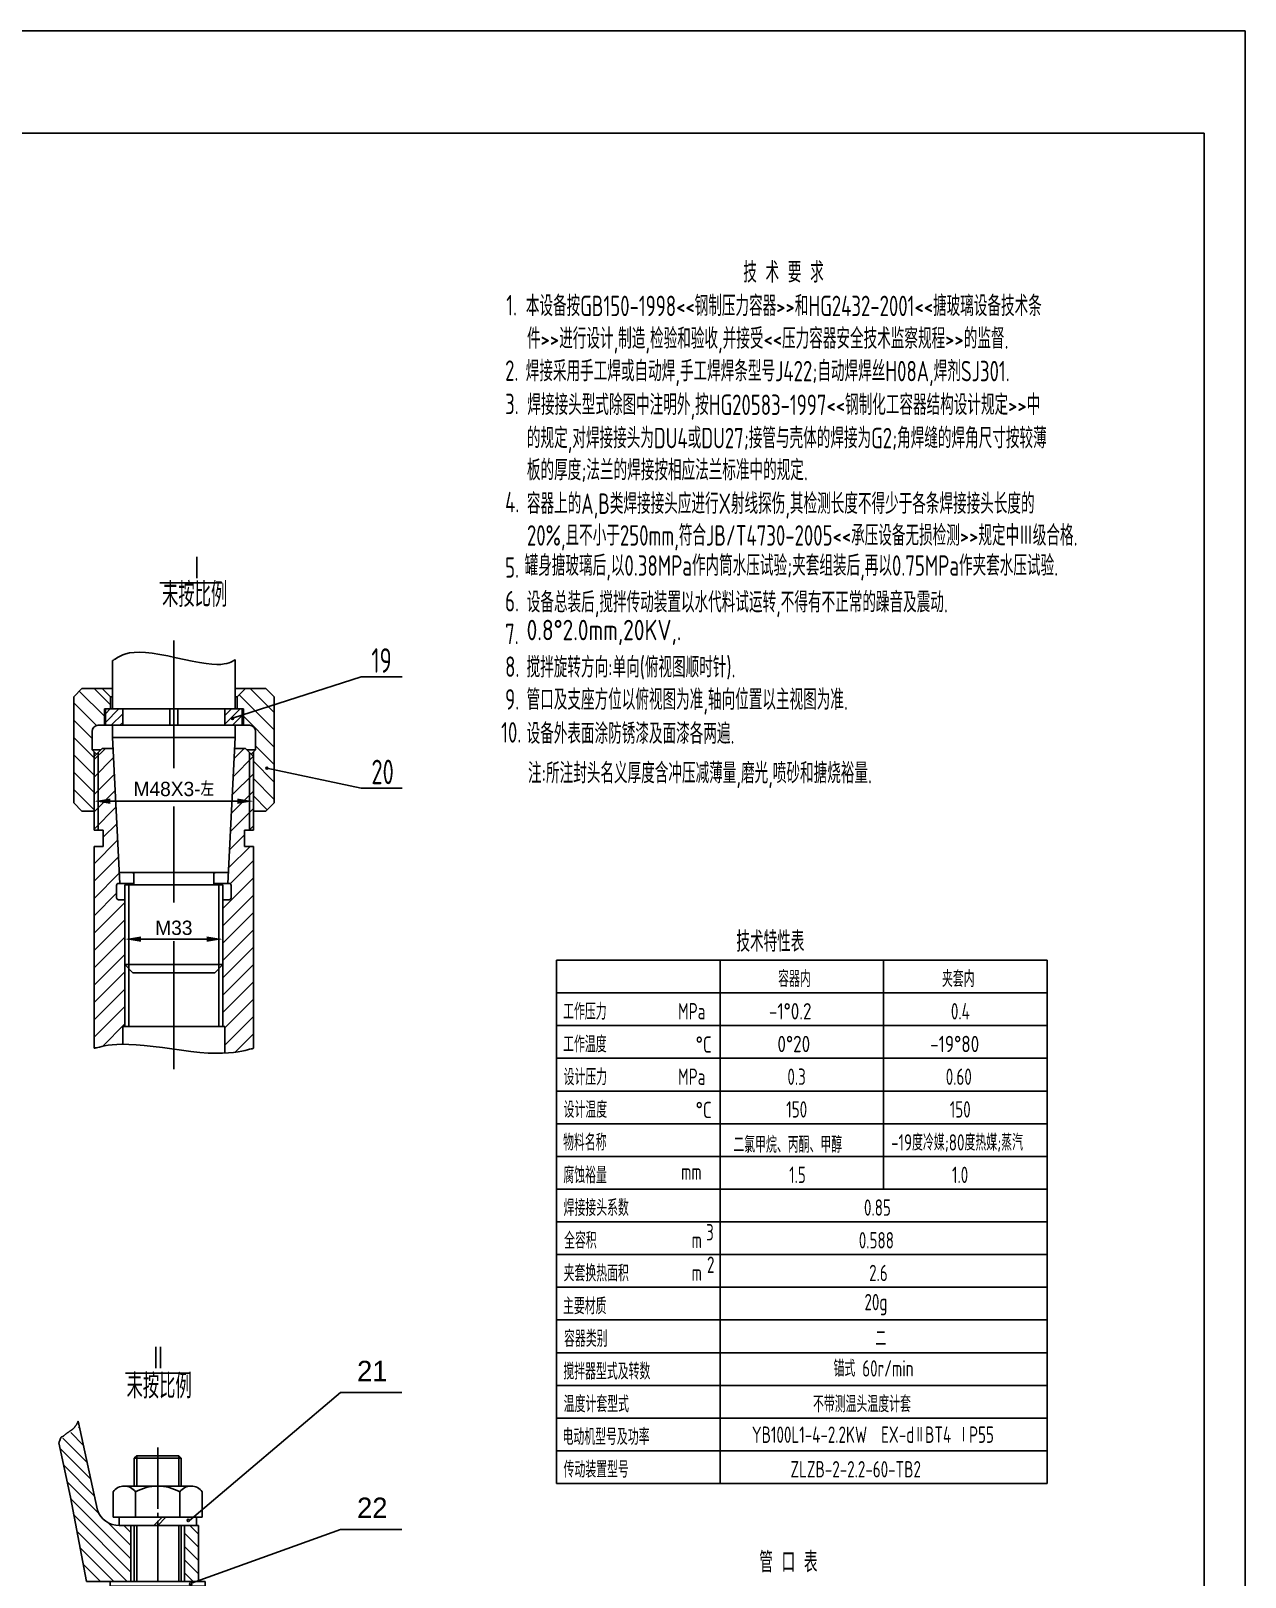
# Model space of a CAD drawing. Extents: x 184 to 1198, y -216 to 625.
# Drawn here: x 901.3 to 1198.3, y 246.8 to 624.9 of the extents above; entities that cross this region are included whole.
import ezdxf

# ---------------------------------------------------------------- set-up
doc = ezdxf.new("R2010")
doc.units = 0
doc.linetypes.add('DASHDOT', pattern=[18, 15, -1, 1, -1])
doc.layers.get('0').update_dxf_attribs({"color": 8, "linetype": 'CONTINUOUS'})
doc.layers.get('DEFPOINTS').update_dxf_attribs({"linetype": 'CONTINUOUS'})
for name, color, linetype in [('0-EQUIPMENT', 7, 'CONTINUOUS'), ('1', 8, 'CONTINUOUS'), ('2', 94, 'DASHDOT'), ('5', 214, 'CONTINUOUS')]:
    doc.layers.add(name, color=color, linetype=linetype)
doc.styles.add('HZTXT', font='tssdeng.shx', dxfattribs={"width": 0.8, "bigfont": 'tssdchn.shx'})
doc.styles.get("Standard").update_dxf_attribs({"font": 'cadt_en', "bigfont": 'cadt_hz'})
doc.styles.add('STYLE1', font='cadt_en.shx', dxfattribs={"width": 0.650136, "bigfont": 'cadt_hz.shx'})
doc.dimstyles.get("Standard").update_dxf_attribs({"dimtxt": 3.5, "dimasz": 4, "dimexe": 2, "dimexo": 0, "dimgap": 1, "dimtad": 1, "dimtoh": 1, "dimdec": 4, "dimzin": 0, "dimtxsty": 'STANDARD', "dimcen": 0, "dimazin": 3, "dimtfac": 1, "dimtdec": 4, "dimtmove": 0, "dimatfit": 3, "dimtolj": 1, "dimtzin": 0})

# ---------------------------------------------------------------- blocks, each defined once
blk = doc.blocks.new('*U89')
for p, q in [((916.74, 376.1), (916.75, 376.1, 1)), ((916.75, 376.1), (916.76, 376.11)), ((916.76, 376.11), (916.81, 376.12)), ((916.81, 376.12), (916.91, 376.14)), ((916.91, 376.14), (917.06, 376.18)), ((917.06, 376.18), (917.3, 376.23)), ((917.3, 376.23), (917.62, 376.31)), ((917.62, 376.31), (918.05, 376.41)), ((918.05, 376.41), (918.61, 376.54)), ((918.61, 376.54), (919.3, 376.68)), ((919.3, 376.68), (920.14, 376.83)), ((920.14, 376.83), (921.14, 376.95)), ((921.14, 376.95), (922.31, 377.04)), ((922.31, 377.04), (923.67, 377.09)), ((923.67, 377.09), (925.23, 377.07)), ((925.23, 377.07), (927.01, 376.98)), ((927.01, 376.98), (929, 376.8)), ((929, 376.8), (931.16, 376.55)), ((931.16, 376.55), (933.44, 376.26)), ((933.44, 376.26), (935.78, 375.94)), ((935.78, 375.94), (938.13, 375.63)), ((938.13, 375.63), (940.43, 375.35)), ((940.43, 375.35), (942.63, 375.11)), ((942.63, 375.11), (944.67, 374.95)), ((944.67, 374.95), (946.51, 374.88)), ((946.51, 374.88), (948.15, 374.89)), ((948.15, 374.89), (949.6, 374.96)), ((949.6, 374.96), (950.87, 375.09)), ((950.87, 375.09), (951.96, 375.24)), ((951.96, 375.24), (952.88, 375.41)), ((952.88, 375.41), (953.65, 375.58)), ((953.65, 375.58), (954.27, 375.74)), ((954.27, 375.74), (954.76, 375.86)), ((954.76, 375.86), (955.12, 375.95)), ((955.12, 375.95), (955.38, 376.01)), ((955.38, 376.01), (955.56, 376.06)), ((955.56, 376.06), (955.67, 376.08)), ((955.67, 376.08), (955.74, 376.1)), ((955.72, 376.1), (955.74, 376.1))]:
    blk.add_line(p, q)
blk = doc.blocks.new('*U90')
for p, q in [((924.49, 472.56), (925.41, 472.78)), ((925.41, 472.78), (926.51, 472.93)), ((926.51, 472.93), (927.79, 472.99)), ((927.79, 472.99), (929.27, 472.93)), ((929.27, 472.93), (930.96, 472.73)), ((930.96, 472.73), (932.82, 472.43)), ((921.24, 470.91), (921.25, 470.91, 1)), ((921.25, 470.91), (921.26, 470.91)), ((921.26, 470.91), (921.29, 470.94)), ((921.29, 470.94), (921.36, 470.98)), ((921.36, 470.98), (921.47, 471.05)), ((921.47, 471.05), (921.64, 471.15)), ((921.64, 471.15), (921.88, 471.3)), ((921.88, 471.3), (922.19, 471.5)), ((922.19, 471.5), (922.59, 471.74)), ((922.59, 471.74), (923.1, 472.02)), ((923.1, 472.02), (923.73, 472.3)), ((923.73, 472.3), (924.49, 472.56)), ((932.82, 472.43), (934.78, 472.05)), ((934.78, 472.05), (936.78, 471.63)), ((936.78, 471.63), (938.78, 471.2)), ((938.78, 471.2), (940.72, 470.79)), ((940.72, 470.79), (942.53, 470.43)), ((942.53, 470.43), (944.16, 470.17)), ((944.16, 470.17), (945.56, 470.02)), ((945.56, 470.02), (946.75, 469.97)), ((946.75, 469.97), (947.74, 470)), ((947.74, 470), (948.56, 470.09)), ((948.56, 470.09), (949.22, 470.23)), ((949.22, 470.23), (949.75, 470.4)), ((949.75, 470.4), (950.16, 470.57)), ((950.16, 470.57), (950.49, 470.72)), ((950.49, 470.72), (950.74, 470.84)), ((950.74, 470.84), (950.92, 470.93)), ((950.92, 470.93), (951.06, 471)), ((951.06, 471), (951.15, 471.04)), ((951.15, 471.04), (951.2, 471.07)), ((951.2, 471.07), (951.24, 471.09)), ((951.23, 471.08), (951.24, 471.09))]:
    blk.add_line(p, q)
blk = doc.blocks.new('*U91')
at = {"layer": '5'}
for p, q in [((919.24, 457.35), (913.12, 463.47)), ((920.74, 460.09), (916.74, 464.09, 1)), ((917.32, 455.03), (911.74, 460.61)), ((916.24, 451.86), (911.74, 456.36)), ((916.74, 447.12), (911.74, 452.12)), ((916.74, 442.88), (911.74, 447.88)), ((916.74, 438.64), (911.74, 443.64)), ((916.74, 434.39), (911.74, 439.39))]:
    blk.add_line(p, q, dxfattribs=at)
blk = doc.blocks.new('*U92')
at = {"layer": '5'}
for p, q in [((960.74, 454.03), (952.21, 462.56)), ((960.74, 458.27), (954.92, 464.09, 1)), ((960.74, 449.79), (953.24, 457.29)), ((960.74, 445.55), (956.24, 450.05)), ((960.74, 441.3), (955.74, 446.3)), ((960.74, 437.06), (955.74, 442.06)), ((959.11, 434.46), (955.74, 437.82))]:
    blk.add_line(p, q, dxfattribs=at)
blk = doc.blocks.new('*U93')
at = {"layer": '5'}
for p, q in [((919.49, 457.93), (920.66, 459.09, 1)), ((919.49, 455.8), (922.78, 459.09)), ((920.91, 455.09), (923.74, 457.93)), ((923.03, 455.09), (923.74, 455.81))]:
    blk.add_line(p, q, dxfattribs=at)
blk = doc.blocks.new('*U94')
at = {"layer": '5'}
for p, q in [((948.74, 457.48), (950.36, 459.09, 1)), ((948.74, 455.36), (952.48, 459.09)), ((950.6, 455.09), (952.99, 457.48)), ((952.73, 455.09), (952.99, 455.36))]:
    blk.add_line(p, q, dxfattribs=at)
blk = doc.blocks.new('*U95')
at = {"layer": '5'}
for p, q in [((919.49, 449.44), (916.74, 446.69, 1)), ((921.49, 447.19), (916.74, 442.45)), ((921.69, 443.15), (916.74, 438.2)), ((921.89, 439.11), (916.74, 433.96)), ((922.09, 435.07), (916.74, 429.72)), ((918.99, 427.73), (922.3, 431.03)), ((916.74, 421.23), (922.5, 426.99)), ((916.74, 416.99), (922.7, 422.95)), ((916.74, 412.75), (922.9, 418.91)), ((916.74, 408.51), (922.24, 414.01)), ((916.74, 404.26), (924.24, 411.76)), ((916.74, 400.02), (924.24, 407.52)), ((916.74, 395.78), (924.24, 403.28)), ((916.74, 391.54), (924.24, 399.04)), ((916.74, 387.29), (924.24, 394.79)), ((916.74, 383.05), (924.24, 390.55)), ((916.74, 378.81), (924.24, 386.31)), ((918.75, 376.57), (924.24, 382.06)), ((923.5, 377.08), (923.74, 377.32))]:
    blk.add_line(p, q, dxfattribs=at)
blk = doc.blocks.new('*U96')
at = {"layer": '5'}
for p, q in [((916.74, 441.02), (916.74, 435.21, 1)), ((955.74, 441.22), (955.74, 435.21))]:
    blk.add_line(p, q, dxfattribs=at)
blk = doc.blocks.new('*U97')
at = {"layer": '5'}
for p, q in [((924.24, 408.52), (924.24, 402.1, 1)), ((948.24, 408.72), (948.24, 402.1))]:
    blk.add_line(p, q, dxfattribs=at)
blk = doc.blocks.new('*D98')
at = {"layer": '0-EQUIPMENT', "color": 0}
for p, q in [((924.24, 402.1), (924.24, 404.8)), ((948.24, 402.1), (948.24, 404.8)), ((928.24, 402.8), (944.24, 402.8))]:
    blk.add_line(p, q, dxfattribs=at)
for points in [[(928.24, 403.47), (928.24, 402.13), (924.24, 402.8)], [(944.24, 403.47), (944.24, 402.13), (948.24, 402.8)]]:
    blk.add_solid(points, dxfattribs=at)
at = {"layer": 'DEFPOINTS', "color": 0}
for p in [(924.24, 402.1), (948.24, 402.8), (948.24, 402.1)]:
    blk.add_point(p, dxfattribs=at)
at = {"layer": '0-EQUIPMENT', "color": 0, "insert": (936.24, 405.55), "char_height": 3.5, "attachment_point": 5}
blk.add_mtext('\\A1;M33', dxfattribs=at)
blk = doc.blocks.new('*D99')
at = {"layer": '0-EQUIPMENT', "color": 0}
for p, q in [((916.74, 435.21), (916.74, 438.54)), ((920.74, 436.54), (951.74, 436.54)), ((955.74, 435.21), (955.74, 438.54))]:
    blk.add_line(p, q, dxfattribs=at)
for points in [[(920.74, 437.2), (920.74, 435.87), (916.74, 436.54)], [(951.74, 437.2), (951.74, 435.87), (955.74, 436.54)]]:
    blk.add_solid(points, dxfattribs=at)
at = {"layer": 'DEFPOINTS', "color": 0}
for p in [(916.74, 435.21), (955.74, 436.54), (955.74, 435.21)]:
    blk.add_point(p, dxfattribs=at)
at = {"layer": '0-EQUIPMENT', "color": 0, "insert": (936.24, 439.5), "char_height": 3.5, "attachment_point": 5}
blk.add_mtext('\\A1;M48X3-左', dxfattribs=at)
blk = doc.blocks.new('*U104')
for p, q in [((940.07, 260.65), (977.04, 291.91)), ((912.09, 283.59), (912.04, 283.52)), ((912.14, 283.67), (912.09, 283.59)), ((912.2, 283.74), (912.14, 283.67)), ((912.25, 283.82), (912.2, 283.74)), ((912.3, 283.9), (912.25, 283.82)), ((912.35, 283.98), (912.3, 283.9)), ((912.39, 284.06), (912.35, 283.98)), ((912.44, 284.14), (912.39, 284.06)), ((912.48, 284.22), (912.44, 284.14)), ((912.52, 284.3), (912.48, 284.22)), ((912.57, 284.38), (912.52, 284.3)), ((912.61, 284.46), (912.57, 284.38)), ((912.65, 284.53), (912.61, 284.46)), ((912.68, 284.61), (912.65, 284.53)), ((912.72, 284.68), (912.68, 284.61)), ((912.75, 284.74), (912.72, 284.68)), ((912.78, 284.8), (912.75, 284.74)), ((912.8, 284.85), (912.78, 284.8)), ((912.82, 284.9), (912.8, 284.85)), ((908.21, 279.89), (908.16, 279.74)), ((908.27, 280.06), (908.21, 279.89)), ((908.34, 280.23), (908.27, 280.06)), ((908.4, 280.4), (908.34, 280.23)), ((908.47, 280.57), (908.4, 280.4)), ((908.54, 280.71), (908.47, 280.57)), ((908.6, 280.84), (908.54, 280.71)), ((908.66, 280.93), (908.6, 280.84)), ((908.72, 281), (908.66, 280.93)), ((908.77, 281.05), (908.72, 281)), ((908.83, 281.09), (908.77, 281.05)), ((908.88, 281.11), (908.83, 281.09)), ((908.93, 281.12), (908.88, 281.11)), ((908.98, 281.14), (908.93, 281.12)), ((909.04, 281.16), (908.98, 281.14)), ((909.09, 281.19), (909.04, 281.16)), ((909.15, 281.22), (909.09, 281.19)), ((909.21, 281.27), (909.15, 281.22)), ((909.28, 281.32), (909.21, 281.27)), ((909.34, 281.37), (909.28, 281.32)), ((909.41, 281.43), (909.34, 281.37)), ((909.47, 281.48), (909.41, 281.43)), ((909.54, 281.54), (909.47, 281.48)), ((909.61, 281.6), (909.54, 281.54)), ((909.68, 281.65), (909.61, 281.6)), ((909.74, 281.71), (909.68, 281.65)), ((909.81, 281.76), (909.74, 281.71)), ((909.88, 281.82), (909.81, 281.76)), ((909.95, 281.87), (909.88, 281.82)), ((910.02, 281.92), (909.95, 281.87)), ((910.09, 281.97), (910.02, 281.92)), ((910.16, 282.03), (910.09, 281.97)), ((910.23, 282.08), (910.16, 282.03)), ((910.3, 282.13), (910.23, 282.08)), ((910.37, 282.18), (910.3, 282.13)), ((910.44, 282.23), (910.37, 282.18)), ((910.52, 282.28), (910.44, 282.23)), ((910.59, 282.33), (910.52, 282.28)), ((910.66, 282.38), (910.59, 282.33)), ((910.73, 282.43), (910.66, 282.38)), ((910.8, 282.48), (910.73, 282.43)), ((910.87, 282.52), (910.8, 282.48)), ((910.94, 282.57), (910.87, 282.52)), ((911.01, 282.61), (910.94, 282.57)), ((911.08, 282.66), (911.01, 282.61)), ((911.15, 282.7), (911.08, 282.66)), ((911.22, 282.75), (911.15, 282.7)), ((911.28, 282.8), (911.22, 282.75)), ((911.35, 282.85), (911.28, 282.8)), ((911.42, 282.9), (911.35, 282.85)), ((911.48, 282.95), (911.42, 282.9)), ((911.55, 283), (911.48, 282.95)), ((911.61, 283.06), (911.55, 283)), ((911.68, 283.11), (911.61, 283.06)), ((911.74, 283.17), (911.68, 283.11)), ((911.8, 283.24), (911.74, 283.17)), ((911.86, 283.3), (911.8, 283.24)), ((911.92, 283.37), (911.86, 283.3)), ((911.98, 283.44), (911.92, 283.37)), ((912.04, 283.52), (911.98, 283.44)), ((908.16, 279.74), (908.12, 279.61)), ((927.15, 276.41), (927.15, 269.04)), ((937.44, 276.41), (937.44, 269.04)), ((927.15, 259.42), (927.15, 245.69)), ((937.44, 259.42), (937.44, 245.69)), ((940.58, 245.28), (977.04, 258.46)), ((940.84, 241.03), (977.04, 233.85)), ((927.15, 237.5), (927.15, 229.57)), ((933.6, 234.61), (977.04, 210.92)), ((937.44, 237.5), (937.44, 229.57)), ((910.91, 216.26), (916.9, 222.25)), ((910.91, 213.03), (920.13, 222.25)), ((918.79, 217.68), (923.37, 222.25)), ((922.03, 217.68), (926.6, 222.25)), ((925.26, 217.68), (929.83, 222.25)), ((928.49, 217.68), (933.07, 222.25)), ((931.73, 217.68), (936.3, 222.25, 6.28)), ((934.96, 217.68), (939.54, 222.25)), ((938.2, 217.68), (942.77, 222.25)), ((941.43, 217.68), (946.01, 222.25)), ((944.67, 217.68), (948.91, 221.92)), ((951.03, 220.81), (947.26, 217.04)), ((952.58, 219.12), (948.59, 215.13)), ((948.7, 212.01), (953.52, 216.83)), ((910.91, 209.79), (915.88, 214.77)), ((948.7, 208.77), (953.68, 213.75)), ((910.91, 206.56), (915.88, 211.53)), ((910.91, 203.32), (915.88, 208.3)), ((927.15, 210.36), (927.15, 204.72)), ((937.44, 210.36), (937.44, 204.72)), ((948.7, 205.54), (953.68, 210.52)), ((910.91, 200.09), (915.88, 205.06)), ((948.7, 202.31), (953.68, 207.28)), ((910.91, 196.85), (915.88, 201.83)), ((948.7, 199.07), (953.68, 204.05)), ((948.7, 195.84), (953.68, 200.81)), ((910.91, 193.62), (915.88, 198.59)), ((948.7, 192.6), (953.68, 197.58)), ((910.91, 190.39), (915.88, 195.36)), ((948.7, 189.37), (953.68, 194.34)), ((910.91, 187.15), (915.88, 192.13)), ((948.7, 186.13), (953.68, 191.11)), ((910.91, 183.92), (915.88, 188.89)), ((911.46, 181.23), (915.88, 185.66)), ((948.7, 182.9), (953.68, 187.87)), ((914.85, 181.39), (915.88, 182.42)), ((948.7, 179.66), (953.68, 184.64)), ((910.91, 180.84), (911.02, 180.82)), ((911.02, 180.82), (911.16, 180.8)), ((911.16, 180.8), (911.32, 180.77)), ((911.32, 180.77), (911.49, 180.74)), ((911.49, 180.74), (911.69, 180.71)), ((911.69, 180.71), (911.89, 180.68)), ((911.89, 180.68), (912.11, 180.65)), ((912.11, 180.65), (912.34, 180.61)), ((912.34, 180.61), (912.58, 180.58)), ((912.58, 180.58), (912.83, 180.54)), ((912.83, 180.54), (913.07, 180.5)), ((913.07, 180.5), (913.33, 180.47)), ((913.33, 180.47), (913.59, 180.43)), ((913.59, 180.43), (913.84, 180.39)), ((913.84, 180.39), (914.1, 180.36)), ((914.1, 180.36), (914.37, 180.32)), ((914.37, 180.32), (914.62, 180.28)), ((914.62, 180.28), (914.88, 180.25)), ((914.88, 180.25), (915.14, 180.22)), ((915.14, 180.22), (915.4, 180.18)), ((915.4, 180.18), (915.66, 180.15)), ((915.66, 180.15), (915.91, 180.12)), ((915.91, 180.12), (916.17, 180.08)), ((916.17, 180.08), (916.43, 180.05)), ((916.43, 180.05), (916.69, 180.02)), ((916.69, 180.02), (916.95, 179.99)), ((916.95, 179.99), (917.21, 179.96)), ((917.21, 179.96), (917.46, 179.93)), ((917.46, 179.93), (917.72, 179.9)), ((917.72, 179.9), (917.98, 179.88)), ((917.98, 179.88), (918.24, 179.85)), ((918.24, 179.85), (918.5, 179.82)), ((918.5, 179.82), (918.76, 179.8)), ((918.76, 179.8), (919.01, 179.77)), ((919.01, 179.77), (919.27, 179.75)), ((919.27, 179.75), (919.52, 179.73)), ((919.52, 179.73), (919.77, 179.7)), ((919.77, 179.7), (920.03, 179.68)), ((920.03, 179.68), (920.28, 179.66)), ((920.28, 179.66), (920.53, 179.64)), ((920.53, 179.64), (920.77, 179.62)), ((920.77, 179.62), (921.02, 179.61)), ((921.02, 179.61), (921.27, 179.59)), ((921.27, 179.59), (921.51, 179.57)), ((921.51, 179.57), (921.75, 179.56)), ((921.75, 179.56), (921.99, 179.54)), ((921.99, 179.54), (922.23, 179.53)), ((922.23, 179.53), (922.47, 179.52)), ((922.47, 179.52), (922.71, 179.5)), ((922.71, 179.5), (922.95, 179.49)), ((922.95, 179.49), (923.19, 179.48)), ((923.19, 179.48), (923.42, 179.47)), ((923.42, 179.47), (923.66, 179.46)), ((923.66, 179.46), (923.89, 179.45)), ((923.89, 179.45), (924.12, 179.44)), ((924.12, 179.44), (924.36, 179.44)), ((924.36, 179.44), (924.59, 179.43)), ((924.59, 179.43), (924.82, 179.42)), ((924.82, 179.42), (925.05, 179.42)), ((925.05, 179.42), (925.28, 179.41)), ((925.28, 179.41), (925.51, 179.41)), ((925.51, 179.41), (925.74, 179.4)), ((925.74, 179.4), (925.97, 179.4)), ((925.97, 179.4), (926.19, 179.39)), ((926.19, 179.39), (926.42, 179.39)), ((926.42, 179.39), (926.65, 179.39)), ((926.65, 179.39), (926.87, 179.38)), ((926.87, 179.38), (927.1, 179.38)), ((927.1, 179.38), (927.33, 179.38)), ((927.33, 179.38), (927.55, 179.38)), ((927.55, 179.38), (927.78, 179.38)), ((927.78, 179.38), (928, 179.37)), ((928, 179.37), (928.23, 179.37)), ((928.23, 179.37), (928.45, 179.37)), ((928.45, 179.37), (928.67, 179.37)), ((928.67, 179.37), (928.9, 179.37)), ((928.9, 179.37), (929.12, 179.37)), ((929.12, 179.37), (929.34, 179.37)), ((929.34, 179.37), (929.56, 179.37)), ((929.56, 179.37), (929.78, 179.37)), ((929.78, 179.37), (930, 179.38)), ((930, 179.38), (930.22, 179.38)), ((930.22, 179.38), (930.44, 179.38)), ((930.44, 179.38), (930.66, 179.38)), ((930.66, 179.38), (930.88, 179.38)), ((930.88, 179.38), (931.09, 179.38)), ((931.09, 179.38), (931.31, 179.39)), ((931.31, 179.39), (931.53, 179.39)), ((931.53, 179.39), (931.75, 179.39)), ((931.75, 179.39), (931.97, 179.39)), ((931.97, 179.39), (932.18, 179.39)), ((932.18, 179.39), (932.4, 179.4)), ((932.4, 179.4), (932.62, 179.4)), ((932.62, 179.4), (932.84, 179.4)), ((932.84, 179.4), (933.06, 179.4)), ((933.06, 179.4), (933.28, 179.4)), ((933.28, 179.4), (933.5, 179.4)), ((933.5, 179.4), (933.72, 179.4)), ((933.72, 179.4), (933.95, 179.4)), ((933.95, 179.4), (934.17, 179.41)), ((934.17, 179.41), (934.4, 179.41)), ((934.4, 179.41), (934.62, 179.41)), ((934.62, 179.41), (934.85, 179.4)), ((934.85, 179.4), (935.08, 179.4)), ((935.08, 179.4), (935.31, 179.4)), ((935.31, 179.4), (935.54, 179.4)), ((935.54, 179.4), (935.78, 179.4)), ((935.78, 179.4), (936.01, 179.4)), ((936.01, 179.4), (936.25, 179.39)), ((936.25, 179.39), (936.48, 179.39)), ((936.48, 179.39), (936.72, 179.39)), ((936.72, 179.39), (936.95, 179.38)), ((936.95, 179.38), (937.19, 179.38)), ((937.19, 179.38), (937.42, 179.37)), ((937.42, 179.37), (937.65, 179.37)), ((937.65, 179.37), (937.88, 179.37)), ((937.88, 179.37), (938.11, 179.36)), ((938.11, 179.36), (938.34, 179.36)), ((938.34, 179.36), (938.57, 179.35)), ((938.57, 179.35), (938.79, 179.35)), ((938.79, 179.35), (939.01, 179.34)), ((939.01, 179.34), (939.23, 179.34)), ((939.23, 179.34), (939.44, 179.34)), ((939.44, 179.34), (939.65, 179.33)), ((939.65, 179.33), (939.86, 179.33)), ((939.86, 179.33), (940.06, 179.32)), ((940.06, 179.32), (940.27, 179.32)), ((940.27, 179.32), (940.47, 179.31)), ((940.47, 179.31), (940.67, 179.31)), ((940.67, 179.31), (940.87, 179.3)), ((940.87, 179.3), (941.07, 179.3)), ((941.07, 179.3), (941.27, 179.29)), ((941.27, 179.29), (941.48, 179.28)), ((941.48, 179.28), (941.68, 179.27)), ((941.68, 179.27), (941.9, 179.26)), ((941.9, 179.26), (942.11, 179.25)), ((942.11, 179.25), (942.34, 179.24)), ((942.34, 179.24), (942.57, 179.22)), ((942.57, 179.22), (942.81, 179.21)), ((942.81, 179.21), (943.07, 179.19)), ((943.07, 179.19), (943.34, 179.16)), ((943.34, 179.16), (943.62, 179.14)), ((943.62, 179.14), (943.91, 179.11)), ((943.91, 179.11), (944.23, 179.08)), ((944.23, 179.08), (944.56, 179.04)), ((944.56, 179.04), (944.91, 179)), ((944.91, 179), (945.27, 178.96)), ((945.27, 178.96), (945.65, 178.92)), ((945.65, 178.92), (946.04, 178.87)), ((946.04, 178.87), (946.44, 178.82)), ((946.44, 178.82), (946.85, 178.77)), ((946.85, 178.77), (947.27, 178.72)), ((947.27, 178.72), (947.7, 178.66)), ((947.7, 178.66), (948.13, 178.6)), ((948.13, 178.6), (948.57, 178.54)), ((948.57, 178.54), (949.01, 178.48)), ((949.01, 178.48), (949.45, 178.42)), ((949.45, 178.42), (949.89, 178.36)), ((949.89, 178.36), (950.33, 178.3)), ((950.33, 178.3), (950.78, 178.24)), ((953.68, 181.4), (950.58, 178.3)), ((950.78, 178.24), (951.21, 178.18)), ((951.21, 178.18), (951.64, 178.12)), ((951.64, 178.12), (952.06, 178.06)), ((952.06, 178.06), (952.45, 178)), ((952.45, 178), (952.82, 177.95)), ((952.82, 177.95), (953.15, 177.9)), ((953.15, 177.9), (953.44, 177.86)), ((953.44, 177.86), (953.68, 177.82))]:
    blk.add_line(p, q)
for centre in [(939.78, 260.65), (940.37, 245.1), (940.55, 241.03), (933.32, 234.61)]:
    blk.add_circle(centre, 0.286)
at = {"layer": '1'}
for p, q in [((992.04, 291.91), (977.04, 291.91, 1)), ((917.54, 263.13), (912.82, 284.9)), ((914.98, 274.92), (909.11, 280.8)), ((914.09, 279.05), (911.02, 282.13)), ((913.19, 283.18), (912.92, 283.45)), ((910.99, 266.36), (908.12, 279.61)), ((915.88, 270.79), (908.41, 278.26)), ((926.57, 275.84), (927.15, 276.41)), ((927.15, 276.41), (937.44, 276.41)), ((938.01, 275.84), (937.44, 276.41)), ((916.78, 266.66), (909.31, 274.13)), ((926.57, 275.84), (926.57, 269.04)), ((938.01, 275.84), (926.57, 275.84)), ((938.01, 275.84), (938.01, 269.04)), ((917.98, 262.23), (910.2, 270)), ((940.46, 269.04), (924.12, 269.04, 6.28)), ((910.99, 266.36), (914.85, 245.69)), ((925.72, 251.25), (911.08, 265.89)), ((921.4, 261.42), (921.4, 267.61, 6.28)), ((926.84, 261.42), (926.84, 267.61)), ((937.74, 261.42), (937.74, 267.61, 6.28)), ((943.19, 261.42), (943.19, 267.61)), ((925.72, 248.02), (911.82, 261.91)), ((943.19, 261.42), (921.4, 261.42)), ((922.83, 261.42), (922.83, 259.42)), ((933.37, 261.42), (931.37, 259.42)), ((932.29, 259.42), (934.29, 261.42)), ((941.76, 261.42), (941.76, 259.42)), ((924.8, 245.69), (912.57, 257.93)), ((925.72, 254.49), (919.99, 260.21)), ((942.3, 259.42), (922.9, 259.42)), ((925.72, 257.72), (924.02, 259.42)), ((925.72, 245.69), (925.72, 259.42)), ((926.57, 259.42), (926.57, 245.69)), ((938.01, 259.42), (938.01, 245.69)), ((938.87, 245.69), (938.87, 259.42)), ((942.3, 254.08), (938.87, 257.51)), ((942.3, 257.31), (940.19, 259.42, 1)), ((942.3, 245.69), (942.3, 259.42)), ((992.04, 258.46), (977.04, 258.46)), ((921.57, 245.69), (913.31, 253.96)), ((942.3, 250.84), (938.87, 254.27)), ((918.34, 245.69), (914.05, 249.98)), ((942.3, 247.61), (938.87, 251.04)), ((915.1, 245.69), (914.79, 246)), ((940.98, 245.69), (938.87, 247.8)), ((943.94, 245.69), (914.85, 245.69)), ((920.63, 245.69), (920.63, 244.55)), ((943.94, 244.55), (920.63, 244.55)), ((921.4, 238.93), (921.4, 244.55)), ((926.84, 238.93), (926.84, 244.55)), ((937.74, 238.93), (937.74, 244.55, 6.28)), ((943.19, 238.93), (943.19, 244.55)), ((943.94, 245.69), (943.94, 244.55)), ((924.12, 237.5), (940.46, 237.5)), ((926.57, 237.5), (926.57, 229.57, 6.28)), ((938.01, 237.5), (938.01, 229.57)), ((992.04, 233.85), (977.04, 233.85)), ((921.4, 222.25), (921.4, 229.57)), ((921.4, 229.57), (943.19, 229.57)), ((926.84, 222.25), (926.84, 229.57)), ((937.74, 222.25), (937.74, 229.57)), ((943.19, 222.25), (943.19, 229.57)), ((946.82, 222.25), (917.77, 222.25)), ((945.27, 217.68), (919.31, 217.68)), ((921.4, 211.79), (921.4, 217.68)), ((926.84, 211.79), (926.84, 217.68, 6.28)), ((937.74, 211.79), (937.74, 217.68, 6.28)), ((943.19, 211.79), (943.19, 217.68)), ((910.91, 215.39), (910.91, 180.84)), ((915.88, 214.25), (915.88, 180.12)), ((948.7, 178.56), (948.7, 214.25)), ((953.68, 177.82), (953.68, 215.39)), ((940.46, 210.36), (924.12, 210.36)), ((926.57, 210.36), (926.57, 205.3)), ((938.01, 210.36), (938.01, 205.3, 6.28)), ((992.04, 210.92), (977.04, 210.92)), ((926.57, 205.3), (927.15, 204.72)), ((926.57, 205.3), (938.01, 205.3)), ((927.15, 204.72), (937.44, 204.72)), ((938.01, 205.3), (937.44, 204.72))]:
    blk.add_line(p, q, dxfattribs=at)
for centre, radius, start, end in [((924.12, 265.73), 3.31, 34.6147, 145.3853), ((932.29, 257.95), 11.09, 60.5915, 119.4085), ((940.46, 265.73), 3.31, 34.6147, 145.3853), ((922.9, 265.14), 5.72, 200.5434, 270), ((924.12, 240.81), 3.31, 214.6147, 325.3853), ((932.29, 248.59), 11.09, 240.5915, 299.4085), ((940.46, 240.81), 3.31, 214.6147, 325.3853), ((917.77, 215.39), 6.86, 90, 180), ((946.82, 215.39), 6.86, 0, 90), ((919.31, 214.25), 3.43, 90, 180), ((945.27, 214.25), 3.43, 0, 90), ((924.12, 213.67), 3.31, 214.6147, 325.3853), ((932.29, 221.45), 11.09, 240.5915, 299.4085), ((940.46, 213.67), 3.31, 214.6147, 325.3853)]:
    blk.add_arc(centre, radius, start, end, dxfattribs=at)
at = {"layer": '2'}
blk.add_line((932.29, 278.52), (932.29, 174.49), dxfattribs=at)
at = {"style": 'STYLE1'}
for s, p in [('21', (981.06, 294.68)), ('22', (981.06, 261.23)), ('23', (981.06, 236.62)), ('24', (981.06, 213.69))]:
    blk.add_text(s, height=5, dxfattribs=at).set_placement(p)

msp = doc.modelspace()

# ---------------------------------------------------------------- linework, layer by layer
for p, q in [((604.27989, 624.90341), (1198.27989, 624.90341)), ((1198.27989, 624.90341), (1198.27989, -216.09659))]:
    msp.add_line(p, q)
at = {"layer": '0-EQUIPMENT'}
for p, q in [((948.07318, 489.94302), (932.80179, 489.94302, 1)), ((936.24379, 444.63311), (936.24379, 475.8663)), ((921.24379, 470.90555), (921.24379, 459.09425)), ((951.24379, 471.08755), (951.24379, 459.09425)), ((982.06545, 466.94713), (950.5997, 456.79774)), ((992.06545, 466.94713), (982.06545, 466.94713, 1)), ((913.74379, 464.09425), (911.74379, 462.09425)), ((911.74379, 462.09425), (911.74379, 436.09425)), ((921.24379, 464.09425), (913.74379, 464.09425)), ((920.74379, 462.09425), (918.74379, 464.09425)), ((920.74379, 462.09425), (920.74379, 459.09425)), ((920.74379, 462.09425), (921.24379, 462.09425)), ((958.74379, 464.09425), (951.24379, 464.09425)), ((951.24379, 462.09425), (951.74379, 462.09425)), ((951.74379, 462.09425), (953.74379, 464.09425)), ((951.74379, 462.09425), (951.74379, 459.09425)), ((960.74379, 462.09425), (958.74379, 464.09425)), ((960.74379, 436.09425), (960.74379, 462.09425)), ((953.24379, 459.09425), (919.24379, 459.09425)), ((919.24379, 459.09425), (919.24379, 455.09425)), ((919.49379, 459.09425), (935.24379, 459.09425)), ((919.49379, 455.09425), (919.49379, 459.09425)), ((923.74379, 455.09425), (923.74379, 459.09425)), ((952.99379, 459.09425), (932.5396, 459.09425)), ((935.24379, 459.09425), (935.24379, 455.09425)), ((937.24379, 459.09425), (937.24379, 455.09425)), ((948.74379, 455.09425), (948.74379, 459.09425)), ((952.99379, 455.09425), (952.99379, 459.09425)), ((953.24379, 455.09425), (953.24379, 459.09425)), ((954.74379, 455.09425), (917.74379, 455.09425, 6.28319)), ((935.24379, 455.09425), (919.49379, 455.09425)), ((921.24379, 452.09425), (921.24379, 455.09425)), ((937.24379, 455.09425), (952.99379, 455.09425)), ((951.24379, 452.09425), (951.24379, 455.09425)), ((916.24379, 453.59425), (916.24379, 449.09425)), ((921.24379, 452.09425), (951.24379, 452.09425)), ((921.24379, 452.09425), (923.02513, 416.4374)), ((951.24379, 452.09425), (949.46245, 416.4374)), ((956.24379, 449.09425), (956.24379, 453.59425)), ((916.24379, 449.09425), (917.32222, 448.01582, 1)), ((916.24379, 449.09425), (918.40064, 449.09425)), ((918.74379, 449.4374), (916.74379, 447.4374)), ((916.74379, 434.09425), (916.74379, 448.59425, 1)), ((916.74379, 447.4374), (916.74379, 429.4374)), ((917.74379, 448.4374), (917.74379, 429.4374)), ((918.74379, 449.4374), (921.49379, 449.4374)), ((950.76589, 442.5281), (955.74379, 447.506)), ((950.98899, 446.99384), (953.43255, 449.4374)), ((950.99379, 449.4374), (953.74379, 449.4374)), ((955.74379, 447.4374), (953.74379, 449.4374)), ((956.24379, 449.09425), (954.08694, 449.09425)), ((954.74379, 448.4374), (954.74379, 429.4374)), ((956.24379, 449.09425), (955.16537, 448.01582)), ((955.74379, 434.09425), (955.74379, 448.59425)), ((955.74379, 447.4374), (955.74379, 429.4374)), ((950.54279, 438.06236), (955.74379, 443.26336)), ((982.06545, 439.68876), (959.0092, 444.61847)), ((950.31969, 433.59662), (955.74379, 439.02072)), ((992.06545, 439.68876), (982.06545, 439.68876, 1)), ((911.74379, 436.09425), (913.74379, 434.09425)), ((936.24379, 411.72741), (936.24379, 435.20282)), ((958.74379, 434.09425), (960.74379, 436.09425)), ((913.74379, 434.09425), (916.74379, 434.09425)), ((950.09659, 429.13088), (955.74379, 434.77808, 6.28319)), ((955.74379, 434.09425), (958.74379, 434.09425)), ((916.74379, 429.4374), (918.99379, 429.4374)), ((918.99379, 429.4374), (918.99379, 425.4374)), ((949.87349, 424.66514), (953.49379, 428.28544)), ((953.49379, 429.4374), (955.74379, 429.4374)), ((953.49379, 429.4374), (953.49379, 425.4374)), ((954.64575, 429.4374), (955.74379, 430.53544)), ((954.64575, 429.4374), (954.74379, 429.53544)), ((916.74379, 425.4374), (918.99379, 425.4374)), ((916.74379, 425.4374), (916.74379, 376.10175)), ((949.65039, 420.1994), (954.88839, 425.4374)), ((953.49379, 425.4374), (955.74379, 425.4374)), ((955.74379, 425.4374), (955.74379, 376.10175)), ((950.03644, 416.34281), (955.74379, 422.05016)), ((922.24379, 415.9374), (922.24379, 412.9374, 6.28319)), ((922.74379, 416.4374), (926.49379, 416.4374)), ((949.59518, 419.09425), (922.8924, 419.09425, 6.28319)), ((948.24379, 416.09425), (924.24379, 416.09425, 6.28319)), ((924.24379, 396.59425), (924.24379, 416.09425, 1)), ((925.24379, 395.59425), (925.24379, 416.09425)), ((926.49379, 416.59425), (926.49379, 418.59425)), ((945.99379, 416.59425), (945.99379, 418.59425, 6.28319)), ((949.74379, 416.4374), (945.99379, 416.4374)), ((947.24379, 395.59425), (947.24379, 416.09425)), ((948.24379, 410.30752), (955.74379, 417.80752)), ((948.24379, 396.59425), (948.24379, 416.09425)), ((950.24379, 415.9374), (950.24379, 412.9374)), ((924.24379, 412.4374), (922.74379, 412.4374)), ((948.24379, 406.06488), (955.74379, 413.56488)), ((948.24379, 412.4374), (949.74379, 412.4374, 6.28319)), ((948.24379, 401.82224), (955.74379, 409.32224)), ((948.24379, 397.5796), (955.74379, 405.0796)), ((936.24379, 371.03318), (936.24379, 402.29711)), ((948.24379, 393.33696), (955.74379, 400.83696)), ((1149.84382, 397.66111), (1029.84382, 397.66111, 1)), ((1029.84382, 397.66111), (1029.84382, 269.66111)), ((1069.84382, 397.66111), (1069.84382, 269.66111, 1)), ((1109.84382, 397.66111), (1109.84382, 341.66111, 1)), ((1149.84382, 397.66111), (1149.84382, 269.66111)), ((924.24379, 396.59425), (926.24379, 394.59425)), ((924.24379, 396.59425), (948.24379, 396.59425)), ((924.24379, 396.59425), (924.24379, 381.4374)), ((925.24379, 395.59425), (925.24379, 381.4374)), ((926.24379, 394.59425), (946.24379, 394.59425)), ((948.24379, 396.59425), (946.24379, 394.59425)), ((947.24379, 395.59425), (947.24379, 381.4374)), ((948.24379, 389.09432), (955.74379, 396.59432)), ((948.24379, 396.59425), (948.24379, 381.4374)), ((948.24379, 384.85168), (955.74379, 392.35168)), ((1149.84382, 389.66111), (1029.84382, 389.66111)), ((948.74379, 381.10903), (955.74379, 388.10903)), ((948.74379, 376.86639), (955.74379, 383.86639)), ((948.74379, 381.4374), (923.74379, 381.4374)), ((923.74379, 381.4374), (923.74379, 377.08802)), ((948.74379, 381.4374), (948.74379, 374.9195)), ((951.26511, 375.14507), (955.74379, 379.62375)), ((1149.84382, 381.66111), (1029.84382, 381.66111, 1)), ((1029.84382, 373.66111), (1149.84382, 373.66111, 1)), ((1029.84382, 365.66111), (1149.84382, 365.66111, 1)), ((1029.84382, 357.66111), (1149.84382, 357.66111)), ((1149.84382, 349.66111), (1029.84382, 349.66111, 1)), ((1149.84382, 341.66111), (1029.84382, 341.66111)), ((1149.84382, 333.66111), (1029.84382, 333.66111)), ((1029.84382, 325.66111), (1149.84382, 325.66111, 1)), ((1029.84382, 317.66111), (1149.84382, 317.66111, 1)), ((1149.84382, 309.66111), (1029.84382, 309.66111, 1)), ((1149.84382, 301.66111), (1029.84382, 301.66111, 1)), ((939.95578, 296.64861), (924.38484, 296.64861, 1)), ((1149.84382, 293.66111), (1029.84382, 293.66111, 1)), ((1149.84382, 285.66111), (1029.84382, 285.66111)), ((1149.84382, 285.66111), (1029.84382, 285.66111)), ((1149.84382, 277.66111), (1029.84382, 277.66111)), ((1149.84382, 269.66111), (1029.84382, 269.66111, 1))]:
    msp.add_line(p, q, dxfattribs=at)
for centre in [(950.5997, 456.79774), (959.0092, 444.61847)]:
    msp.add_circle(centre, 0.25, dxfattribs=at)
for centre, radius, start, end in [((917.74379, 453.59425), 1.5, 90, 180), ((954.74379, 453.59425), 1.5, 0, 90), ((922.74379, 415.9374), 0.5, 90, 180), ((925.99379, 418.59425), 0.5, 0, 90), ((925.99379, 416.59425), 0.5, 270, 360), ((946.49379, 418.59425), 0.5, 90, 180), ((946.49379, 416.59425), 0.5, 180, 270), ((949.74379, 415.9374), 0.5, 0, 90), ((922.74379, 412.9374), 0.5, 180, 270), ((949.74379, 412.9374), 0.5, 270, 360)]:
    msp.add_arc(centre, radius, start, end, dxfattribs=at)
at = {"layer": '1'}
for p, q in [((614.27989, 599.90341), (1188.27989, 599.90341)), ((1188.27989, 599.90341), (1188.27989, -206.09659, 1))]:
    msp.add_line(p, q, dxfattribs=at)

# ---------------------------------------------------------------- block references
at = {"layer": '0-EQUIPMENT'}
for name in ['*U90', '*U91', '*U92', '*U93', '*U94', '*U95', '*U96', '*U97', '*U89', '*U104']:
    msp.add_blockref(name, (0, 0), dxfattribs=at)

# ---------------------------------------------------------------- texts
at = {"layer": '0-EQUIPMENT', "style": 'HZTXT', "width": 0.7}
for s, height, p in [('技 术 要 求', 5, (1075.52671, 563.36742)), ('1.', 5, (1017.55036, 555.32805)), ('本设备按GB150-1998<<钢制压力容器>>和HG2432-2001<<搪玻璃设备技术条', 5, (1022.34584, 555.15355)), ('件>>进行设计,制造,检验和验收,并接受<<压力容器安全技术监察规程>>的监督.', 5, (1022.63184, 547.17555)), ('焊接采用手工焊或自动焊,手工焊焊条型号J422;自动焊焊丝H08A,焊剂SJ301.', 5, (1022.32413, 539.21446)), ('2.', 5, (1017.27692, 539.32805)), ('3.', 5, (1017.27692, 531.18205)), ('焊接接头型式除图中注明外,按HG20583-1997<<钢制化工容器结构设计规定>>中', 5, (1022.71984, 530.97455)), ('的规定,对焊接接头为DU4或DU27;接管与壳体的焊接为G2;角焊缝的焊角尺寸按较薄', 5, (1022.60684, 522.83155)), ('板的厚度;法兰的焊接按相应法兰标准中的规定.', 5, (1022.60684, 514.99355)), ('4.', 5, (1017.27692, 507.18205)), ('容器上的A,B类焊接接头应进行X射线探伤,其检测长度不得少于各条焊接接头长度的', 5, (1022.60684, 506.79455)), ('20%,且不小于250mm,符合JB/T4730-2005<<承压设备无损检测>>规定中Ⅲ级合格.', 5, (1022.61484, 499.02455)), ('Ⅰ', 6, (939.84371, 490.47031)), ('5.', 5, (1017.27692, 491.18205)), ('罐身搪玻璃后,以0.38MPa作内筒水压试验;夹套组装后,再以0.75MPa作夹套水压试验.', 5, (1022.05278, 491.6577)), ('未按比例', 6, (933.36265, 484.03739)), ('6.', 5, (1017.27692, 482.93475)), ('设备总装后,搅拌传动装置以水代料试运转,不得有不正常的躁音及震动.', 5, (1022.57584, 482.68625)), ('7.', 5, (1017.27692, 474.93475)), ('19', 6, (984.56545, 467.94713)), ('8.', 5, (1017.27692, 466.93475)), ('搅拌旋转方向:单向(俯视图顺时针).', 5, (1022.52284, 466.78325)), ('9.', 5, (1017.27692, 458.93475)), ('管口及支座方位以俯视图为准,轴向位置以主视图为准.', 5, (1022.53384, 458.87125)), ('10.', 5, (1016.30384, 450.86428)), ('设备外表面涂防锈漆及面漆各两遍.', 5, (1022.53384, 450.56625)), ('20', 6, (984.56545, 440.68876)), ('注:所注封头名义厚度含冲压减薄量,磨光,喷砂和搪烧裕量.', 5, (1022.87675, 440.91124)), ('技术特性表', 5, (1073.85267, 399.71623)), ('容器内', 4, (1084.05828, 391.09127)), ('夹套内', 4, (1124.13152, 391.07174)), ('工作压力', 4, (1031.46297, 383.09127)), ('MPa', 4, (1059.56916, 383.15861)), ('0.4', 4, (1126.32173, 383.15861)), ('工作温度', 4, (1031.46297, 375.09127)), ('设计压力', 4, (1031.58015, 367.07174)), ('MPa', 4, (1059.56916, 367.15861)), ('0.3', 4, (1086.32173, 367.15861)), ('0.60', 4, (1125.05655, 367.15861)), ('设计温度', 4, (1031.58015, 359.09127)), ('150', 4, (1086.04829, 359.15861)), ('150', 4, (1126.04829, 359.15861)), ('物料名称', 4, (1031.46297, 351.09127)), ('-19度冷媒;80度热媒;蒸汽', 4, (1111.69954, 351.09127)), ('二氯甲烷、丙酮、甲醇', 4, (1073.10785, 350.54081)), ('腐蚀裕量', 4, (1031.52156, 343.07174)), ('mm', 4, (1060.32217, 343.93986)), ('1.5', 4, (1086.76659, 343.15861)), ('1.0', 4, (1126.59516, 343.15861)), ('焊接接头系数', 4, (1031.58015, 335.09127)), ('0.85', 4, (1105.05655, 335.15861)), ('3', 4, (1066.43411, 329.12011)), ('全容积', 4, (1031.69734, 327.09127)), ('m', 4, (1062.913, 327.24286)), ('0.588', 4, (1103.79137, 327.15861)), ('夹套换热面积', 4, (1031.58015, 319.09127)), ('m', 4, (1062.913, 319.24286)), ('2', 4, (1066.65511, 321.16911)), ('2.6', 4, (1106.32173, 319.15861)), ('主要材质', 4, (1031.43367, 311.0522)), ('20g', 4, (1105.16948, 312.0377)), ('容器类别', 4, (1031.69734, 303.09127)), ('二', 4, (1107.85014, 303.14986)), ('Ⅱ', 6, (930.40495, 297.28328)), ('搅拌器型式及转数', 4, (1031.52156, 295.09127)), ('锚式 60r/min', 4, (1097.60521, 295.82151)), ('未按比例', 6, (924.66565, 290.46497)), ('温度计套型式', 4, (1031.60945, 287.09127)), ('不带测温头温度计套', 4, (1092.58972, 287.09127)), ('YB100L1-4-2.2KW  EX-dⅡBT4 ⅠP55', 4, (1077.63497, 279.61742)), ('电动机型号及功率', 4, (1031.31648, 279.09127)), ('传动装置型号', 4, (1031.58015, 271.1108)), ('ZLZB-2-2.2-60-TB2', 4, (1087.07114, 271.15861)), ('管 口 表', 5, (1079.46714, 247.94126))]:
    msp.add_text(s, height=height, dxfattribs=at).set_placement(p)
at = {"layer": '0-EQUIPMENT', "attachment_point": 7, "style": 'HZTXT'}
for s, insert, char_height in [('0.8%%d2.0mm,20KV,.', (1022.53384, 474.72925), 5), ('-1%%d0.2', (1081.79475, 383.15861), 4), ('%%dC', (1063.88808, 375.02403), 4), ('0%%d20', (1083.88077, 375.15861), 4), ('-19%%d80', (1121.24787, 375.15861), 4), ('%%dC', (1063.88808, 359.02403), 4)]:
    msp.add_mtext(s, dxfattribs=dict(at, insert=insert, char_height=char_height))

# ---------------------------------------------------------------- dimensions: what is measured, and where the dimension line sits
at = {"layer": '0-EQUIPMENT'}
for base, p1, p2, text, picture, middle in [((955.74379, 436.53617), (916.74379, 435.20927), (955.74379, 435.20927), 'M48X3-左', '*D99', (936.24379, 439.49682)), ((948.24379, 402.79978), (924.24379, 402.10292), (948.24379, 402.10292), 'M33', '*D98', (936.24379, 405.54978))]:
    dim = msp.add_linear_dim(base=base, p1=p1, p2=p2, text=text, dimstyle='STANDARD', dxfattribs=at)
    dim.commit()
    dim.dimension.update_dxf_attribs({"geometry": picture, "text_midpoint": middle})

doc.saveas('drawing.dxf')
